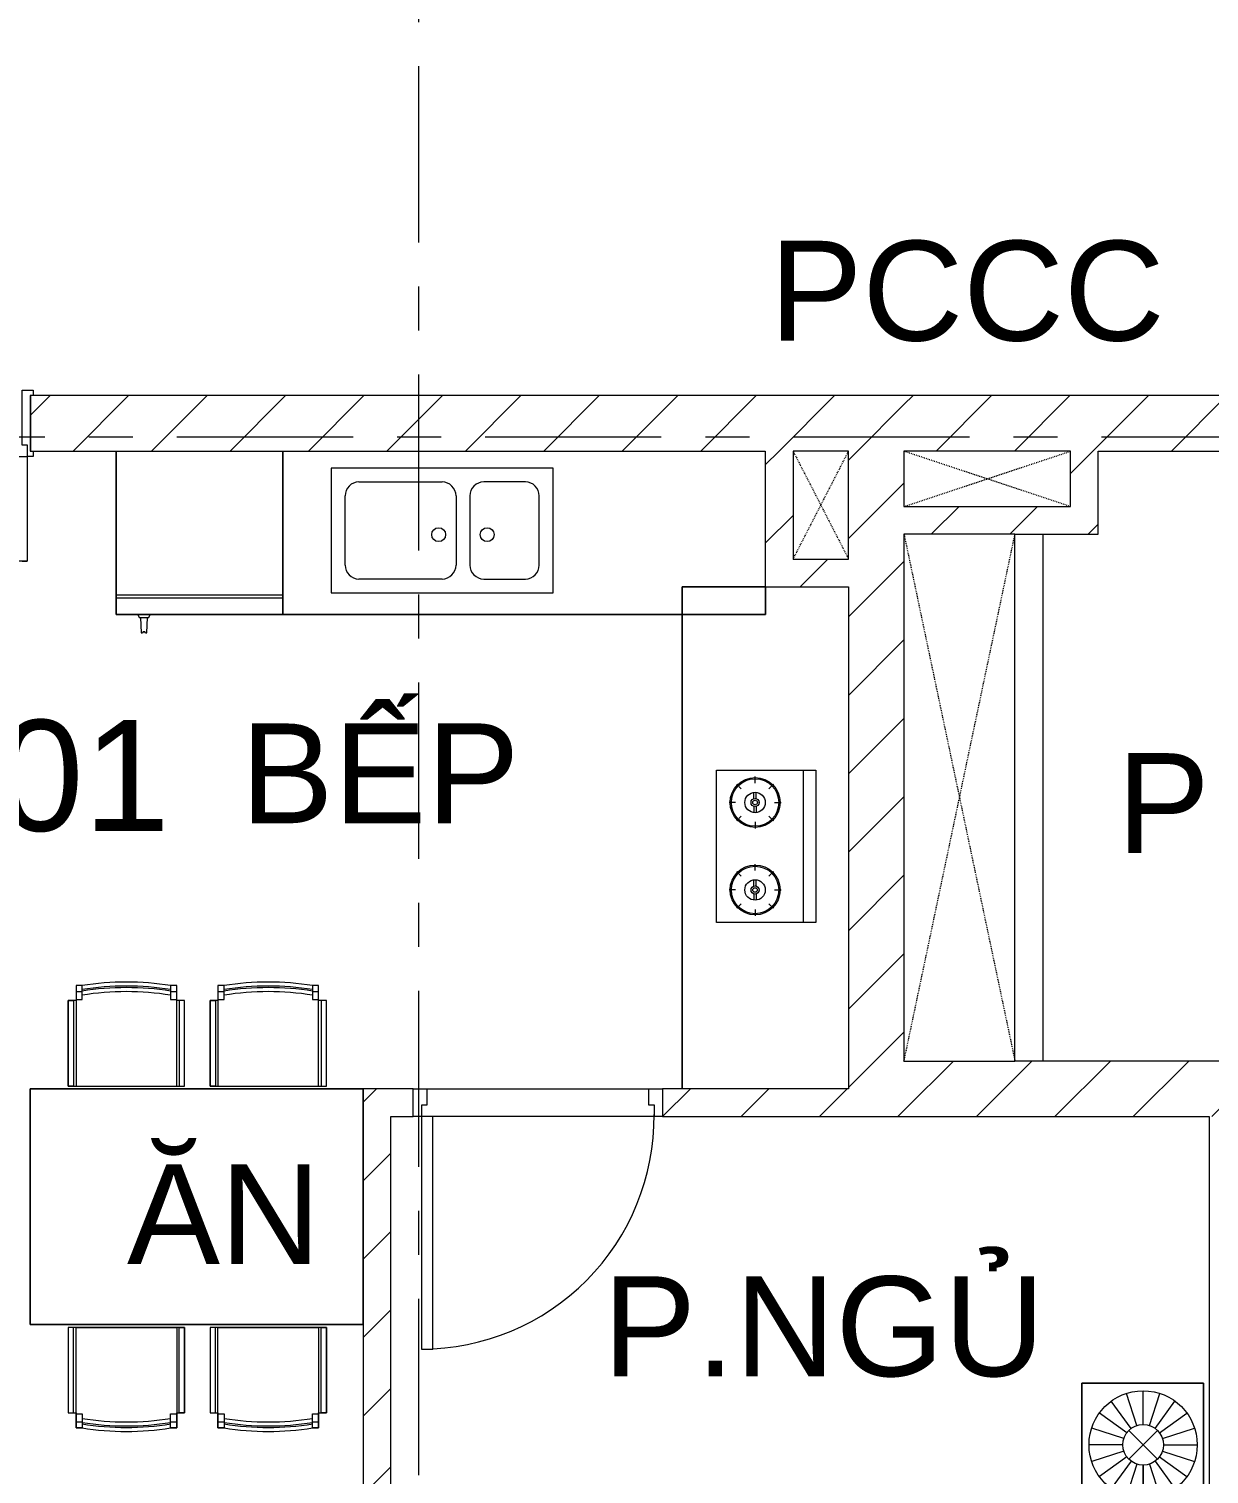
# Model space of a CAD drawing. Header units: millimetres. Extents: x -20144 to 117103, y -11426 to 48263.
# Drawn here: x 18495 to 22751, y 27411 to 32622 of the extents above; entities that cross this region are included whole.
import ezdxf

# ---------------------------------------------------------------- set-up
doc = ezdxf.new("R2010")
doc.units = ezdxf.units.MM
for name, pattern in [('Dash', [6.35, 3.175, -3.175]), ('Dash_2_', [6.35, 3.175, -3.175]), ('Grid Line', [22.225, 12.7, -3.175, 3.175, -3.175])]:
    doc.linetypes.add(name, pattern=pattern)
for name, color, linetype, lineweight in [('A-DETL-GENF', 31, 'Continuous', 5), ('A-DETL-GENF-HDLN', 161, 'Dash_2_', 5), ('CHU', 181, 'Continuous', 5), ('CUA', 31, 'Continuous', 9), ('HATCH-TUONG', 152, 'Continuous', 9), ('NET-CAT', 3, 'Continuous', 9), ('NET-THAY', 2, 'Continuous', 15), ('THIET BI', 44, 'Continuous', 5), ('TRUC', 225, 'Continuous', 5)]:
    doc.layers.add(name, color=color, linetype=linetype, lineweight=lineweight)
doc.styles.add('Arial_4', font='arial.ttf', dxfattribs={"height": 360})
doc.styles.add('Arial_5', font='arial.ttf', dxfattribs={"height": 400})
pattern_1 = [(45, (0, 0), (-141.4214, 141.4214), [])]

# ---------------------------------------------------------------- blocks, each defined once
blk = doc.blocks.new('CUA VAO CAN HO - Type 1-60224-MẶT BẰNG TẦNG 5 ĐẾN TẦNG 22')
at = {"layer": 'CUA'}
for p, q in [((-508.5, 97.7), (-508.5, 117.7)), ((-508.5, 117.7), (-468.5, 117.7)), ((-468.5, 117.7), (-468.5, -81.3)), ((671.5, 117.7), (711.5, 117.7)), ((671.5, -81.3), (671.5, 117.7)), ((711.5, 117.7), (711.5, 97.7)), ((-498.5, 97.7), (-508.5, 97.7)), ((-498.5, -102.3), (-498.5, 97.7)), ((701.5, 97.7), (701.5, -102.3)), ((711.5, 97.7), (701.5, 97.7)), ((-508.5, -102.3), (-498.5, -102.3)), ((-508.5, -122.3), (-508.5, -102.3)), ((-488.5, -81.3), (-488.5, -122.3)), ((-468.5, -81.3), (-488.5, -81.3)), ((691.5, -81.3), (671.5, -81.3)), ((691.5, -122.3), (691.5, -81.3)), ((701.5, -102.3), (711.5, -102.3)), ((711.5, -102.3), (711.5, -122.3)), ((-488.5, -122.3), (-508.5, -122.3)), ((-447.5, -122.3), (-487.5, -122.3)), ((-487.5, -122.3), (-487.5, -922.3)), ((-447.5, -922.3), (-447.5, -122.3)), ((650.5, -122.3), (690.5, -122.3)), ((650.5, -499.3), (650.5, -122.3)), ((690.5, -122.3), (690.5, -499.3)), ((711.5, -122.3), (691.5, -122.3)), ((690.5, -499.3), (650.5, -499.3)), ((-487.5, -922.3), (-447.5, -922.3))]:
    blk.add_line(p, q, dxfattribs=at)
for centre, radius, start, end in [((-487.5, -122.3), 800, 270, 0.5), ((690.5, -122.3), 377, 179.5, 270)]:
    blk.add_arc(centre, radius, start, end, dxfattribs=at)
blk = doc.blocks.new('CUA PHONG NGU - Type 1-60226-MẶT BẰNG TẦNG 5 ĐẾN TẦNG 22')
at = {"layer": 'CUA'}
for p, q in [((-348.5, -52.3), (-348.5, 47.7)), ((-348.5, 47.7), (-298.5, 47.7)), ((-298.5, 47.7), (-298.5, -11.3)), ((501.5, 47.7), (551.5, 47.7)), ((501.5, -11.3), (501.5, 47.7)), ((551.5, 47.7), (551.5, -52.3)), ((-318.5, -11.3), (-318.5, -52.3)), ((-298.5, -11.3), (-318.5, -11.3)), ((521.5, -11.3), (501.5, -11.3)), ((521.5, -52.3), (521.5, -11.3)), ((-318.5, -52.3), (-348.5, -52.3)), ((-277.5, -52.3), (-317.5, -52.3)), ((-317.5, -52.3), (-317.5, -890.3)), ((-277.5, -890.3), (-277.5, -52.3)), ((551.5, -52.3), (521.5, -52.3)), ((-317.5, -890.3), (-277.5, -890.3))]:
    blk.add_line(p, q, dxfattribs=at)
blk.add_arc((-317.5, -52.3), 838, 270, 0.5, dxfattribs=at)
blk = doc.blocks.new('X-GIUONG - X-GIUONG-5800-MẶT BẰNG TẦNG 5 ĐẾN TẦNG 22')
at = {"layer": 'THIET BI', "lineweight": 9}
for p, q in [((-800, 0), (-1239, 0)), ((-1239, 0), (-1239, -439)), ((-1239, 0), (-800, 0)), ((-1239, -439), (-1239, 0)), ((-1039.2, -147.8), (-1076.9, -31.8)), ((-1016.6, -144.2), (-1016.6, -22.2)), ((-993.9, -147.8), (-956.3, -31.8)), ((-800, -439), (-800, 0)), ((800, 0), (-800, 0)), ((-800, 0), (-800, -2000)), ((800, 0), (-800, 0)), ((-800, 0), (-800, -439)), ((-800, 0), (-800, -2000)), ((-550, -30), (-550, -410)), ((-30, -30), (-550, -30)), ((-30, -360), (-30, -30)), ((30, -30), (30, -360)), ((550, -30), (30, -30)), ((550, -360), (550, -30)), ((1239, 0), (800, 0)), ((800, 0), (800, -439)), ((800, -2000), (800, 0)), ((1239, 0), (800, 0)), ((800, 0), (800, -439)), ((800, -2000), (800, 0)), ((993.9, -147.8), (956.3, -31.8)), ((1016.6, -144.2), (1016.6, -22.2)), ((1039.2, -147.8), (1076.9, -31.8)), ((1239, -439), (1239, 0)), ((1239, -439), (1239, 0)), ((-1075.8, -174.4), (-1174.4, -102.7)), ((-1059.6, -158.2), (-1131.2, -59.5)), ((-973.5, -158.2), (-901.9, -59.5)), ((-957.4, -174.4), (-858.7, -102.7)), ((957.4, -174.4), (858.7, -102.7)), ((973.5, -158.2), (901.9, -59.5)), ((1059.6, -158.2), (1131.2, -59.5)), ((1075.8, -174.4), (1174.4, -102.7)), ((-1086.1, -194.8), (-1202.1, -157.1)), ((-1068.3, -269.1), (-964.8, -165.6)), ((-1068.3, -165.6), (-964.8, -269.1)), ((-947, -194.8), (-831, -157.1)), ((947, -194.8), (831, -157.1)), ((1068.3, -269.1), (964.8, -165.6)), ((1068.3, -165.6), (964.8, -269.1)), ((1086.1, -194.8), (1202.1, -157.1)), ((-1089.7, -217.4), (-1211.7, -217.4)), ((-1086.1, -240), (-1202.1, -277.7)), ((-1075.8, -260.4), (-1174.4, -332.1)), ((-957.4, -260.4), (-858.7, -332.1)), ((-947, -240), (-831, -277.7)), ((-943.4, -217.4), (-821.4, -217.4)), ((-821.4, -217.4), (-943.4, -217.4)), ((943.4, -217.4), (821.4, -217.4)), ((821.4, -217.4), (943.4, -217.4)), ((947, -240), (831, -277.7)), ((957.4, -260.4), (858.7, -332.1)), ((1075.8, -260.4), (1174.4, -332.1)), ((1086.1, -240), (1202.1, -277.7)), ((1089.7, -217.4), (1211.7, -217.4)), ((-1059.6, -276.6), (-1131.2, -375.2)), ((-1039.2, -287), (-1076.9, -402.9)), ((-1016.6, -290.5), (-1016.6, -412.5)), ((-993.9, -287), (-956.3, -402.9)), ((-973.5, -276.6), (-901.9, -375.2)), ((973.5, -276.6), (901.9, -375.2)), ((993.9, -287), (956.3, -402.9)), ((1016.6, -290.5), (1016.6, -412.5)), ((1039.2, -287), (1076.9, -402.9)), ((1059.6, -276.6), (1131.2, -375.2)), ((-370, -360), (-800, -740)), ((-370, -740), (-370, -360)), ((800, -360), (-370, -360)), ((-550, -410), (-420, -410)), ((-1239, -439), (-800, -439)), ((-800, -439), (-1239, -439)), ((-370, -420), (800, -420)), ((800, -439), (1239, -439)), ((800, -439), (1239, -439)), ((-800, -740), (-370, -740)), ((-800, -2000), (800, -2000)), ((-800, -2000), (800, -2000))]:
    blk.add_line(p, q, dxfattribs=at)
for centre, radius in [((-1016.6, -217.4), 195.1), ((1016.6, -217.4), 195.1), ((-1016.6, -217.4), 73.2), ((1016.6, -217.4), 73.2)]:
    blk.add_circle(centre, radius, dxfattribs=at)
blk = doc.blocks.new('X-BAN AN 4 GHE - X-BAN AN 4 GHE-5811-MẶT BẰNG TẦNG 5 ĐẾN TẦNG 22')
at = {"layer": 'THIET BI', "lineweight": 9}
for p, q in [((187, 372.7), (165.2, 372.7)), ((165.2, 372.7), (165.2, 318.5)), ((165.2, 372.7), (165.2, 10)), ((187, 372.7), (165.2, 372.7)), ((187, 337.9), (187, 372.7)), ((527.9, 372.7), (506.1, 372.7)), ((506.1, 372.7), (506.1, 337.9)), ((527.9, 372.7), (506.1, 372.7)), ((527.9, 318.5), (527.9, 372.7)), ((527.9, 10), (527.9, 372.7)), ((698.6, 372.7), (676.8, 372.7)), ((676.8, 372.7), (676.8, 318.5)), ((676.8, 372.7), (676.8, 10)), ((698.6, 372.7), (676.8, 372.7)), ((698.6, 337.9), (698.6, 372.7)), ((1039.5, 372.7), (1017.7, 372.7)), ((1017.7, 372.7), (1017.7, 337.9)), ((1039.5, 372.7), (1017.7, 372.7)), ((1039.5, 318.5), (1039.5, 372.7)), ((1039.5, 10), (1039.5, 372.7)), ((165.2, 318.5), (136.9, 318.5)), ((136.9, 318.5), (136.9, 10)), ((136.9, 318.5), (155.8, 318.5)), ((136.9, 10), (136.9, 318.5)), ((155.8, 318.5), (155.8, 10)), ((165.2, 350.9), (187, 350.9)), ((165.2, 321.9), (187, 321.9)), ((187, 321.9), (187, 337.9)), ((506.1, 350.9), (527.9, 350.9)), ((506.1, 337.9), (506.1, 321.9)), ((506.1, 321.9), (527.9, 321.9)), ((556.2, 318.5), (527.9, 318.5)), ((537.3, 318.5), (537.3, 10)), ((556.2, 318.5), (537.3, 318.5)), ((556.2, 10), (556.2, 318.5)), ((556.2, 10), (556.2, 318.5)), ((648.5, 318.5), (648.5, 10)), ((676.8, 318.5), (648.5, 318.5)), ((648.5, 318.5), (667.4, 318.5)), ((648.5, 10), (648.5, 318.5)), ((667.4, 318.5), (667.4, 10)), ((676.8, 350.9), (698.6, 350.9)), ((676.8, 321.9), (698.6, 321.9)), ((698.6, 321.9), (698.6, 337.9)), ((1017.7, 350.9), (1039.5, 350.9)), ((1017.7, 337.9), (1017.7, 321.9)), ((1017.7, 321.9), (1039.5, 321.9)), ((1067.8, 318.5), (1039.5, 318.5)), ((1048.9, 318.5), (1048.9, 10)), ((1067.8, 318.5), (1048.9, 318.5)), ((1067.8, 10), (1067.8, 318.5)), ((1067.8, 10), (1067.8, 318.5)), ((1200, 0), (0, 0)), ((0, 0), (0, -850)), ((0, -850), (0, 0)), ((0, 0), (1200, 0)), ((136.9, 10), (556.2, 10)), ((155.8, 10), (136.9, 10)), ((165.2, 10), (527.9, 10)), ((537.3, 10), (556.2, 10)), ((648.5, 10), (1067.8, 10)), ((667.4, 10), (648.5, 10)), ((676.8, 10), (1039.5, 10)), ((1048.9, 10), (1067.8, 10)), ((1200, -850), (1200, 0)), ((1200, 0), (1200, -850)), ((0, -850), (1200, -850)), ((1200, -850), (0, -850)), ((556.2, -860), (136.9, -860)), ((136.9, -860), (136.9, -1168.5)), ((155.8, -860), (136.9, -860)), ((136.9, -860), (136.9, -1168.5)), ((155.8, -1168.5), (155.8, -860)), ((165.2, -860), (527.9, -860)), ((165.2, -1222.7), (165.2, -860)), ((527.9, -860), (527.9, -1222.7)), ((537.3, -860), (556.2, -860)), ((537.3, -1168.5), (537.3, -860)), ((556.2, -1168.5), (556.2, -860)), ((556.2, -860), (556.2, -1168.5)), ((1067.8, -860), (648.5, -860)), ((648.5, -860), (648.5, -1168.5)), ((667.4, -860), (648.5, -860)), ((648.5, -860), (648.5, -1168.5)), ((667.4, -1168.5), (667.4, -860)), ((676.8, -860), (1039.5, -860)), ((676.8, -1222.7), (676.8, -860)), ((1039.5, -860), (1039.5, -1222.7)), ((1048.9, -860), (1067.8, -860)), ((1048.9, -1168.5), (1048.9, -860)), ((1067.8, -1168.5), (1067.8, -860)), ((1067.8, -860), (1067.8, -1168.5)), ((136.9, -1168.5), (165.2, -1168.5)), ((136.9, -1168.5), (155.8, -1168.5)), ((165.2, -1168.5), (165.2, -1222.7)), ((165.2, -1171.9), (187, -1171.9)), ((187, -1171.9), (187, -1187.9)), ((187, -1187.9), (187, -1222.7)), ((506.1, -1171.9), (527.9, -1171.9)), ((506.1, -1187.9), (506.1, -1171.9)), ((506.1, -1222.7), (506.1, -1187.9)), ((527.9, -1222.7), (527.9, -1168.5)), ((527.9, -1168.5), (556.2, -1168.5)), ((556.2, -1168.5), (537.3, -1168.5)), ((648.5, -1168.5), (676.8, -1168.5)), ((648.5, -1168.5), (667.4, -1168.5)), ((676.8, -1168.5), (676.8, -1222.7)), ((676.8, -1171.9), (698.6, -1171.9)), ((698.6, -1171.9), (698.6, -1187.9)), ((698.6, -1187.9), (698.6, -1222.7)), ((1017.7, -1171.9), (1039.5, -1171.9)), ((1017.7, -1187.9), (1017.7, -1171.9)), ((1017.7, -1222.7), (1017.7, -1187.9)), ((1039.5, -1222.7), (1039.5, -1168.5)), ((1039.5, -1168.5), (1067.8, -1168.5)), ((1067.8, -1168.5), (1048.9, -1168.5)), ((165.2, -1200.9), (187, -1200.9)), ((165.2, -1222.7), (187, -1222.7)), ((187, -1222.7), (165.2, -1222.7)), ((506.1, -1200.9), (527.9, -1200.9)), ((506.1, -1222.7), (527.9, -1222.7)), ((527.9, -1222.7), (506.1, -1222.7)), ((676.8, -1200.9), (698.6, -1200.9)), ((676.8, -1222.7), (698.6, -1222.7)), ((698.6, -1222.7), (676.8, -1222.7)), ((1017.7, -1200.9), (1039.5, -1200.9)), ((1017.7, -1222.7), (1039.5, -1222.7)), ((1039.5, -1222.7), (1017.7, -1222.7))]:
    blk.add_line(p, q, dxfattribs=at)
for centre, radius, start, end in [((346.5, -628.1), 1013.4, 80.9407, 99.0593), ((346.5, -628.1), 1013.4, 80.9407, 99.0593), ((346.5, -628.1), 998.9, 80.808, 99.192), ((346.5, -648.2), 1013.4, 80.9407, 99.0593), ((858.1, -628.1), 1013.4, 80.9407, 99.0593), ((858.1, -628.1), 1013.4, 80.9407, 99.0593), ((858.1, -628.1), 998.9, 80.808, 99.192), ((858.1, -648.2), 1013.4, 80.9407, 99.0593), ((346.5, -648.2), 998.9, 80.808, 99.192), ((858.1, -648.2), 998.9, 80.808, 99.192), ((346.5, -201.8), 998.9, 260.808, 279.192), ((858.1, -201.8), 998.9, 260.808, 279.192), ((346.5, -201.8), 1013.4, 260.9407, 279.0593), ((346.5, -221.9), 998.9, 260.808, 279.192), ((346.5, -221.9), 1013.4, 260.9407, 279.0593), ((346.5, -221.9), 1013.4, 260.9407, 279.0593), ((858.1, -201.8), 1013.4, 260.9407, 279.0593), ((858.1, -221.9), 998.9, 260.808, 279.192), ((858.1, -221.9), 1013.4, 260.9407, 279.0593), ((858.1, -221.9), 1013.4, 260.9407, 279.0593)]:
    blk.add_arc(centre, radius, start, end, dxfattribs=at)
blk = doc.blocks.new('X-TU LANH - X-TU LANH-V57-MẶT BẰNG TẦNG 5 ĐẾN TẦNG 22')
at = {"layer": 'THIET BI', "lineweight": 9}
for p, q in [((-300, -10), (-300, -600)), ((-300, -600), (-300, -10)), ((300, -600), (300, -10)), ((300, -10), (300, -600)), ((300, -530), (-300, -530)), ((300, -540), (-300, -540)), ((-300, -600), (300, -600)), ((300, -600), (-300, -600)), ((-222.5, -600), (-217.5, -610)), ((-217.5, -610), (-182.5, -610)), ((-212.5, -610), (-210.5, -665)), ((-189.5, -665), (-187.5, -610)), ((-182.5, -610), (-177.5, -600)), ((-210.5, -665), (-205.2, -665)), ((-194.8, -665), (-189.5, -665))]:
    blk.add_line(p, q, dxfattribs=at)
blk.add_arc((-200, -667.2), 5.66, 22.4018, 157.5982, dxfattribs=at)
blk = doc.blocks.new('X-BEP - X-BEP-216429-MẶT BẰNG TẦNG 5 ĐẾN TẦNG 22')
at = {"layer": 'THIET BI', "lineweight": 9}
for p, q in [((660.5, -117.4), (1209.5, -117.4)), ((660.5, -475.7), (660.5, -117.4)), ((1209.5, -117.4), (1209.5, -475.7)), ((1209.5, -162.4), (660.5, -162.4)), ((777.3, -266.8), (777.3, -243.3)), ((1092.7, -266.8), (1092.7, -243.3)), ((0, -300), (0, -600)), ((0, -600), (0, -300)), ((727.6, -287.3), (711.1, -270.7)), ((826.9, -287.3), (843.4, -270.7)), ((1043.1, -287.3), (1026.5, -270.7)), ((1142.3, -287.3), (1158.9, -270.7)), ((707.1, -336.9), (683.7, -336.9)), ((763.1, -332.9), (740.6, -332.9)), ((763.1, -341), (740.6, -341)), ((791.4, -332.9), (813.9, -332.9)), ((791.4, -341), (813.9, -341)), ((847.4, -336.9), (870.9, -336.9)), ((1022.5, -336.9), (999.1, -336.9)), ((1078.6, -332.9), (1056.1, -332.9)), ((1078.6, -341), (1056.1, -341)), ((1106.9, -332.9), (1129.4, -332.9)), ((1106.9, -341), (1129.4, -341)), ((1162.9, -336.9), (1186.3, -336.9)), ((727.6, -386.6), (711.1, -403.1)), ((777.3, -407.1), (777.3, -430.5)), ((826.9, -386.6), (843.4, -403.1)), ((1043.1, -386.6), (1026.5, -403.1)), ((1092.7, -407.1), (1092.7, -430.5)), ((1142.3, -386.6), (1158.9, -403.1)), ((1209.5, -475.7), (660.5, -475.7)), ((0, -600), (1810, -600)), ((1810, -600), (0, -600))]:
    blk.add_line(p, q, dxfattribs=at)
for centre, radius in [((777.3, -336.9), 90), ((777.3, -336.9), 85.5), ((1092.7, -336.9), 90), ((1092.7, -336.9), 85.5), ((777.3, -336.9), 36.9), ((1092.7, -336.9), 36.9), ((777.3, -336.9), 14.7), ((777.3, -336.9), 8.24), ((1092.7, -336.9), 14.7), ((1092.7, -336.9), 8.24)]:
    blk.add_circle(centre, radius, dxfattribs=at)
blk = doc.blocks.new('X-BEP - X-BEP-216433-MẶT BẰNG TẦNG 5 ĐẾN TẦNG 22')
at = {"layer": 'THIET BI', "lineweight": 9}
for p, q in [((0, -10), (0, -600)), ((0, -600), (0, -10)), ((175, -71.5), (175, -521.5)), ((975, -71.5), (175, -71.5)), ((975, -521.5), (975, -71.5)), ((275, -121.5), (575, -121.5)), ((875, -121.5), (725, -121.5)), ((225, -421.5), (225, -171.5)), ((625, -171.5), (625, -421.5)), ((675, -171.5), (675, -421.5)), ((925, -421.5), (925, -171.5)), ((575, -471.5), (275, -471.5)), ((725, -471.5), (875, -471.5)), ((1740.2, -600), (1740.2, -500)), ((1740.2, -500), (1740.2, -600)), ((175, -521.5), (975, -521.5)), ((0, -600), (1740.2, -600)), ((1740.2, -600), (0, -600))]:
    blk.add_line(p, q, dxfattribs=at)
for centre in [(562.5, -311.5), (737.5, -311.5)]:
    blk.add_circle(centre, 25, dxfattribs=at)
for centre, start, end in [((275, -171.5), 90, 180), ((575, -171.5), 360, 90), ((725, -171.5), 90, 180), ((875, -171.5), 360, 90), ((275, -421.5), 180, 270), ((575, -421.5), 270, 0), ((725, -421.5), 180, 270), ((875, -421.5), 270, 0)]:
    blk.add_arc(centre, 50, start, end, dxfattribs=at)
blk = doc.blocks.new('Family1 - Family1-236745-MẶT BẰNG TẦNG 5 ĐẾN TẦNG 22')
at = {"layer": 'A-DETL-GENF', "lineweight": 9}
for p, q in [((200, 390), (0, 390)), ((0, 390), (0, 0)), ((200, 0), (200, 390)), ((0, 0), (200, 0))]:
    blk.add_line(p, q, dxfattribs=at)
at = {"layer": 'A-DETL-GENF-HDLN', "linetype": 'Dash', "lineweight": 9}
for p, q in [((0, 390), (200, 0.8)), ((0, 0), (200, 389.2))]:
    blk.add_line(p, q, dxfattribs=at)
blk = doc.blocks.new('Family1 - Family1-190272-MẶT BẰNG TẦNG 5 ĐẾN TẦNG 22')
at = {"layer": 'A-DETL-GENF', "lineweight": 9}
for p, q in [((400, 1900), (0, 1900)), ((0, 1900), (0, 0)), ((400, 0), (400, 1900)), ((0, 0), (400, 0))]:
    blk.add_line(p, q, dxfattribs=at)
at = {"layer": 'A-DETL-GENF-HDLN', "linetype": 'Dash', "lineweight": 9}
for p, q in [((0, 1900), (400, 0.8)), ((0, 0), (400, 1899.2))]:
    blk.add_line(p, q, dxfattribs=at)
blk = doc.blocks.new('Family1 - Family1-236748-MẶT BẰNG TẦNG 5 ĐẾN TẦNG 22')
at = {"layer": 'A-DETL-GENF', "lineweight": 9}
for p, q in [((600, 200), (0, 200)), ((0, 200), (0, 0)), ((600, 0), (600, 200)), ((0, 0), (600, 0))]:
    blk.add_line(p, q, dxfattribs=at)
at = {"layer": 'A-DETL-GENF-HDLN', "linetype": 'Dash', "lineweight": 9}
for p, q in [((0, 200), (600, 0.8)), ((0, 0), (600, 199.2))]:
    blk.add_line(p, q, dxfattribs=at)

msp = doc.modelspace()

# ---------------------------------------------------------------- hatches: boundary and pattern name
at = {"layer": 'HATCH-TUONG'}
h = msp.add_hatch(dxfattribs=at)
h.set_pattern_fill('FP_2', color=256, style=0, pattern_type=2)
h.set_pattern_definition(pattern_1)
h.paths.add_polyline_path([(21150.5, 31099.9), (21200.5, 31099.9), (21200.5, 31299.9), (18500.5, 31299.9), (18500.5, 31099.9), (21130, 31099.9)], flags=0)
h.paths.add_polyline_path([(16850.5, 31099.9), (17300.5, 31099.9), (17300.5, 31299.9), (14150.5, 31299.9), (14150.5, 31099.9), (16750.5, 31099.9)], flags=0)
h = msp.add_hatch(dxfattribs=at)
h.set_pattern_fill('FP_2', color=256, style=0, pattern_type=2)
h.set_pattern_definition(pattern_1)
h.paths.add_polyline_path([(21450.5, 31099.9), (21450.5, 31299.9), (21200.5, 31299.9), (21200.5, 31099.9), (21250.5, 31099.9)], flags=0)
h = msp.add_hatch(dxfattribs=at)
h.set_pattern_fill('FP_2', color=256, style=0, pattern_type=2)
h.set_pattern_definition(pattern_1)
h.paths.add_polyline_path([(21450.5, 31099.9), (21650.5, 31099.9), (21650.5, 31299.9), (21450.5, 31299.9)], flags=0)
h = msp.add_hatch(dxfattribs=at)
h.set_pattern_fill('FP_2', color=256, style=0, pattern_type=2)
h.set_pattern_definition(pattern_1)
h.paths.add_polyline_path([(21650.5, 31099.9), (22250.5, 31099.9), (22250.5, 31299.9), (21650.5, 31299.9)], flags=0)
h = msp.add_hatch(dxfattribs=at)
h.set_pattern_fill('FP_2', color=256, style=0, pattern_type=2)
h.set_pattern_definition(pattern_1)
h.paths.add_polyline_path([(22350.5, 30799.9), (22350.5, 31299.9), (22250.5, 31299.9), (22250.5, 30799.9)], flags=0)
h = msp.add_hatch(dxfattribs=at)
h.set_pattern_fill('FP_2', color=256, style=0, pattern_type=2)
h.set_pattern_definition(pattern_1)
h.paths.add_polyline_path([(25530.9, 31099.9), (25530.9, 31299.9), (25400.5, 31299.9), (25400.5, 31099.9)], flags=0)
h.paths.add_polyline_path([(22895.1, 31099.9), (24400.5, 31099.9), (24400.5, 31299.9), (22350.5, 31299.9), (22350.5, 31099.9)], flags=0)
h = msp.add_hatch(dxfattribs=at)
h.set_pattern_fill('FP_2', color=256, style=0, pattern_type=2)
h.set_pattern_definition(pattern_1)
h.paths.add_polyline_path([(21250.5, 30709.9), (21250.5, 31099.9), (21150.5, 31099.9), (21150.5, 30709.9)], flags=0)
h = msp.add_hatch(dxfattribs=at)
h.set_pattern_fill('FP_2', color=256, style=0, pattern_type=2)
h.set_pattern_definition(pattern_1)
h.paths.add_polyline_path([(21650.5, 30709.9), (21650.5, 31099.9), (21450.5, 31099.9), (21450.5, 30709.9), (21571.3, 30709.9)], flags=0)
h = msp.add_hatch(dxfattribs=at)
h.set_pattern_fill('FP_2', color=256, style=0, pattern_type=2)
h.set_pattern_definition(pattern_1)
h.paths.add_polyline_path([(22250.5, 30799.9), (22250.5, 30899.9), (21650.5, 30899.9), (21650.5, 30799.9), (22050.5, 30799.9)], flags=0)
h = msp.add_hatch(dxfattribs=at)
h.set_pattern_fill('FP_2', color=256, style=0, pattern_type=2)
h.set_pattern_definition(pattern_1)
h.paths.add_polyline_path([(21650.5, 30609.9), (21650.5, 30709.9), (21150.5, 30709.9), (21150.5, 30609.9), (21571.3, 30609.9)], flags=0)
h = msp.add_hatch(dxfattribs=at)
h.set_pattern_fill('FP_2', color=256, style=0, pattern_type=2)
h.set_pattern_definition(pattern_1)
h.paths.add_polyline_path([(21650.5, 28699.9), (21650.5, 30609.9), (21450.5, 30609.9), (21450.5, 28699.9)], flags=0)
h = msp.add_hatch(dxfattribs=at)
h.set_pattern_fill('FP_2', color=256, style=0, pattern_type=2)
h.set_pattern_definition(pattern_1)
h.paths.add_polyline_path([(22950.5, 28699.9), (22950.5, 28899.9), (21650.5, 28899.9), (21650.5, 28699.9), (22895.1, 28699.9)], flags=0)
h = msp.add_hatch(dxfattribs=at)
h.set_pattern_fill('FP_2', color=256, style=0, pattern_type=2)
h.set_pattern_definition(pattern_1)
h.paths.add_polyline_path([(21130, 28699.9), (21450.5, 28699.9), (21450.5, 28799.9), (20780.3, 28799.9), (20780.3, 28699.9)], flags=0)
h.paths.add_polyline_path([(19700.5, 28699.9), (19880.3, 28699.9), (19880.3, 28799.9), (19700.5, 28799.9)], flags=0)
h = msp.add_hatch(dxfattribs=at)
h.set_pattern_fill('FP_2', color=256, style=0, pattern_type=2)
h.set_pattern_definition(pattern_1)
h.paths.add_polyline_path([(19800.5, 24899.9), (19800.5, 28699.9), (19700.5, 28699.9), (19700.5, 24899.9)], flags=0)

# ---------------------------------------------------------------- linework, layer by layer
at = {"layer": 'NET-CAT'}
for p, q in [((21200.5, 31299.9), (18500.5, 31299.9)), ((18500.5, 31299.9), (18500.5, 31099.9)), ((21450.5, 31299.9), (21200.5, 31299.9)), ((21650.5, 31299.9), (21450.5, 31299.9)), ((22250.5, 31299.9), (21650.5, 31299.9)), ((22350.5, 31299.9), (22250.5, 31299.9)), ((24400.5, 31299.9), (22350.5, 31299.9)), ((18500.5, 31099.9), (21150.5, 31099.9)), ((21150.5, 31099.9), (21150.5, 30709.9)), ((22350.5, 30799.9), (22350.5, 31099.9)), ((22350.5, 31099.9), (24200.5, 31099.9)), ((22050.5, 30799.9), (22250.5, 30799.9)), ((22250.5, 30799.9), (22350.5, 30799.9)), ((21150.5, 30709.9), (21150.5, 30609.9)), ((21150.5, 30609.9), (21450.5, 30609.9)), ((21450.5, 30609.9), (21450.5, 28799.9)), ((22950.5, 28899.9), (22050.5, 28899.9)), ((19880.3, 28799.9), (19700.5, 28799.9)), ((19700.5, 28799.9), (19700.5, 28699.9)), ((19880.3, 28699.9), (19880.3, 28799.9)), ((21450.5, 28799.9), (20780.3, 28799.9)), ((20780.3, 28799.9), (20780.3, 28699.9)), ((19700.5, 28699.9), (19700.5, 24899.9)), ((19800.5, 28699.9), (19880.3, 28699.9)), ((19800.5, 24899.9), (19800.5, 28699.9)), ((20780.3, 28699.9), (21450.5, 28699.9)), ((21450.5, 28699.9), (21650.5, 28699.9)), ((21650.5, 28699.9), (22750.5, 28699.9)), ((22750.5, 28699.9), (22750.5, 24899.9))]:
    msp.add_line(p, q, dxfattribs=at)
at = {"layer": 'NET-THAY', "lineweight": 9}
for p, q in [((22150.5, 30799.9), (22150.5, 28899.9)), ((19930.3, 28799.9), (20730.3, 28799.9)), ((20750.3, 28699.9), (19951.3, 28699.9))]:
    msp.add_line(p, q, dxfattribs=at)
at = {"layer": 'TRUC', "linetype": 'Grid Line', "ltscale": 50}
for p, q in [((19900.5, 43599.9), (19900.5, -4500.1)), ((43000.5, 31149.9), (-14407, 31149.9))]:
    msp.add_line(p, q, dxfattribs=at)

# ---------------------------------------------------------------- block references
at = {"lineweight": 9}
for name, p in [('CUA VAO CAN HO - Type 1-60224-MẶT BẰNG TẦNG 5 ĐẾN TẦNG 22', (17799.1, 31202.2)), ('X-TU LANH - X-TU LANH-V57-MẶT BẰNG TẦNG 5 ĐẾN TẦNG 22', (19110.4, 31109.9)), ('X-BEP - X-BEP-216433-MẶT BẰNG TẦNG 5 ĐẾN TẦNG 22', (19410.4, 31109.9)), ('Family1 - Family1-236745-MẶT BẰNG TẦNG 5 ĐẾN TẦNG 22', (21250.5, 30709.9)), ('Family1 - Family1-236748-MẶT BẰNG TẦNG 5 ĐẾN TẦNG 22', (21650.5, 30899.9)), ('Family1 - Family1-190272-MẶT BẰNG TẦNG 5 ĐẾN TẦNG 22', (21650.5, 28899.9)), ('X-BAN AN 4 GHE - X-BAN AN 4 GHE-5811-MẶT BẰNG TẦNG 5 ĐẾN TẦNG 22', (18500.3, 28799.9)), ('CUA PHONG NGU - Type 1-60226-MẶT BẰNG TẦNG 5 ĐẾN TẦNG 22', (20228.9, 28752.2))]:
    msp.add_blockref(name, p, dxfattribs=at)
at = {"lineweight": 9, "rotation": 270}
for name, p in [('X-BEP - X-BEP-216429-MẶT BẰNG TẦNG 5 ĐẾN TẦNG 22', (21450.5, 30609.9)), ('X-GIUONG - X-GIUONG-5800-MẶT BẰNG TẦNG 5 ĐẾN TẦNG 22', (22730.1, 26499.9))]:
    msp.add_blockref(name, p, dxfattribs=at)

# ---------------------------------------------------------------- texts
at = {"layer": 'CHU', "color": 7, "lineweight": 30, "line_spacing_factor": 0.936439}
for s, insert, char_height, width, attachment_point, style in [('\\pt2540.0016,5079.9996,7620.0012,10159.9992,12700.0008,15239.9988,17780.0004,20319.9984,22860,25400.0016,27939.9996,30480.0012,33019.9992,35560.0008,38099.9988,40640.0004,43179.9984,45720,48260.0016,50799.9996,53340.0012,55879.9992,58420.0008,60959.9988,63500.0004,66039.9984,68580,71120.0016,73659.9996,76200.0012,78739.9992,81280.0008;PCCC', (21165.4, 31858), 360, 1430.16, 1, 'Arial_4'), ('\\pt2540,5080,7620,10160,12700,15240,17780,20320,22860,25400,27940,30480,33020,35560,38100,40640,43180,45720,48260,50800,53340,55880,58420,60960,63500,66040,68580,71120,73660,76200,78740,81280;BẾP', (19258, 30117.8), 360, 1016.06, 1, 'Arial_4'), ('\\pt2540,5080,7620,10160,12700,15240,17780,20320,22860,25400,27940,30480,33020,35560,38100,40640,43180,45720,48260,50800,53340,55880,58420,60960,63500,66040,68580,71120,73660,76200,78740,81280;CH5-01', (19003.6, 30130.2), 400, 1977.58, 3, 'Arial_5'), ('\\pt2540,5080,7620,10160,12700,15240,17780,20320,22860,25400,27940,30480,33020,35560,38100,40640,43180,45720,48260,50800,53340,55880,58420,60960,63500,66040,68580,71120,73660,76200,78740,81280;P.ĐIỆN', (22417.7, 30010.5), 360, 1656.4, 1, 'Arial_4'), ('\\pt2540,5080,7620,10160,12700,15240,17780,20320,22860,25400,27940,30480,33020,35560,38100,40640,43180,45720,48260,50800,53340,55880,58420,60960,63500,66040,68580,71120,73660,76200,78740,81280;ĂN', (18849.1, 28528.4), 360, 709.02, 1, 'Arial_4'), ('\\pt2540,5080,7620,10160,12700,15240,17780,20320,22860,25400,27940,30480,33020,35560,38100,40640,43180,45720,48260,50800,53340,55880,58420,60960,63500,66040,68580,71120,73660,76200,78740,81280;P.NGỦ', (20565.4, 28123.9), 360, 1589.74, 1, 'Arial_4')]:
    msp.add_mtext(s, dxfattribs=dict(at, insert=insert, char_height=char_height, width=width, attachment_point=attachment_point, style=style))

doc.saveas('drawing.dxf')
